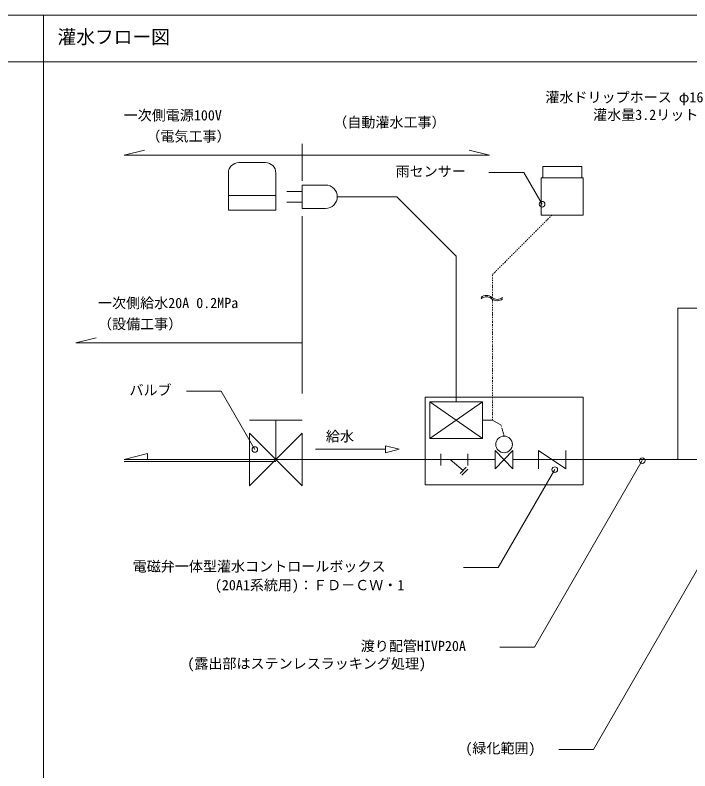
# Model space of a CAD drawing. Units: millimetres, scale not verified. Extents: x -79874 to 6090, y -2774 to 2774.
# Drawn here: x 2183 to 3625, y 1160 to 2774 of the extents above; entities that cross this region are included whole.
import ezdxf
from ezdxf.enums import TextEntityAlignment as Align

# ---------------------------------------------------------------- set-up
doc = ezdxf.new("R2010")
doc.units = ezdxf.units.MM
doc.header["$LTSCALE"] = 4
doc.linetypes.add('USER4', pattern=[1.27, 0.5, -0.25, 0.01, -0.25, 0.01, -0.25])
for name, color, linetype, lineweight in [('0-1_WAKU', 7, 'Continuous', 18), ('0-3_moji', 7, 'Continuous', 18), ('0-7_KANAMONO', 4, 'Continuous', 18), ('0-8_ZATU', 6, 'Continuous', 18), ('0-9_kansui2', 1, 'Continuous', 18)]:
    doc.layers.add(name, color=color, linetype=linetype, lineweight=lineweight)
doc.styles.add('ＭＳ ゴシック', font='')
doc.styles.get('ＭＳ ゴシック').set_extended_font_data('MS Gothic')

msp = doc.modelspace()

# ---------------------------------------------------------------- linework, layer by layer
at = {"layer": '0-1_WAKU'}
for p, q in [((2243.814, -608), (2243.814, 2774)), ((-1804.186, 2674), (6090.314, 2674))]:
    msp.add_line(p, q, dxfattribs=at)
msp.add_lwpolyline([(-1804.186, -2774), (6090.314, -2774), (6090.314, 2774), (-1804.186, 2774)], close=True, dxfattribs=at)
at = {"layer": '0-3_moji'}
for p, q in [((2796.502, 2419.952), (2796.502, 2499.221)), ((2416.197, 2474.609), (2459.513, 2485.896)), ((2796.502, 2474.609), (2416.197, 2474.609)), ((2796.502, 1965.791), (2796.502, 2344.438)), ((2312.847, 2073.706), (2356.163, 2084.993)), ((2796.502, 2073.706), (2312.847, 2073.706)), ((2824.884, 1846.644), (2974.363, 1846.644))]:
    msp.add_line(p, q, dxfattribs=at)
for points in [[(2796.502, 2474.609), (3196.807, 2474.609), (3153.491, 2485.896)], [(3309.01, 2370.129), (3269.952, 2437.779), (3195.4, 2437.779)], [(2695.283, 1846.222), (2623.558, 1970.453), (2549.006, 1970.453)], [(3522.958, 1822.34), (3292.947, 1423.948), (3218.395, 1423.948)], [(3336.038, 1803.215), (3215.245, 1593.995), (3140.693, 1593.995)], [(3649.004, 1604.023), (3418.992, 1205.63), (3344.44, 1205.63)]]:
    msp.add_lwpolyline(points, dxfattribs=at)
msp.add_lwpolyline([(3003.97, 1846.644), (2974.305, 1854.338), (2974.42, 1838.95)], close=True, dxfattribs=at)
for centre in [(3309.01, 2370.129), (2695.283, 1846.222), (3522.958, 1822.34), (3336.038, 1803.215)]:
    msp.add_circle(centre, 6, dxfattribs=at)
for centre, start, end in [((3190.056, 2157.231), 50.1802, 129.8198), ((3190.056, 2154.231), 50.1802, 129.8198), ((3213.08, 2184.845), 230.1802, 309.8198), ((3213.08, 2181.845), 230.1802, 309.8198)]:
    msp.add_arc(centre, 17.977, start, end, dxfattribs=at)
at = {"layer": '0-7_KANAMONO'}
for p, q in [((3310.482, 2450.636), (3310.482, 2426.636)), ((3393.682, 2450.636), (3310.482, 2450.636)), ((3393.682, 2450.636), (3393.682, 2426.636)), ((3396.882, 2426.636), (3307.282, 2426.636)), ((3307.282, 2426.636), (3307.282, 2346.636)), ((3396.882, 2426.636), (3396.882, 2346.636)), ((3396.882, 2346.636), (3307.282, 2346.636))]:
    msp.add_line(p, q, dxfattribs=at)
at = {"layer": '0-8_ZATU'}
for p, q in [((2717.764, 2459.091), (2661.265, 2459.091)), ((2638.765, 2436.591), (2638.765, 2357.591)), ((2740.264, 2357.591), (2740.264, 2436.591)), ((2740.264, 2388.778), (2638.765, 2388.778)), ((2638.765, 2357.591), (2740.264, 2357.591))]:
    msp.add_line(p, q, dxfattribs=at)
for centre, start, end in [((2661.265, 2436.591), 90, 180), ((2717.764, 2436.591), 0, 90)]:
    msp.add_arc(centre, 22.5, start, end, dxfattribs=at)
at = {"layer": '0-9_kansui2'}
for p, q in [((2796.502, 2411.011), (2846.502, 2411.011)), ((2796.502, 2397.261), (2763.89, 2397.261)), ((2796.502, 2374.761), (2763.89, 2374.761)), ((2998.377, 2386.011), (2871.502, 2386.011)), ((2998.377, 2386.011), (3125.252, 2259.136)), ((3125.252, 1948.293), (3125.252, 2259.136)), ((3771.346, 2148.18), (3598.549, 2148.18)), ((3598.549, 2148.18), (3598.549, 1824.543)), ((3069.002, 1948.293), (3181.502, 1869.543)), ((3181.502, 1948.293), (3069.002, 1869.543)), ((2796.502, 1908.918), (2684.002, 1908.918)), ((2740.252, 1824.543), (2740.252, 1908.918)), ((3208.756, 1804.735), (3246.749, 1844.351)), ((3246.749, 1804.735), (3208.756, 1844.351)), ((3208.756, 1804.735), (3208.756, 1844.351)), ((3246.749, 1804.735), (3246.749, 1844.351)), ((3359.887, 1804.735), (3301.087, 1844.351)), ((3301.087, 1804.735), (3301.087, 1844.351)), ((3359.887, 1804.735), (3359.887, 1844.351)), ((2416.197, 1824.543), (2465.723, 1837.814)), ((2740.252, 1824.543), (2416.197, 1824.543)), ((2465.723, 1837.814), (2465.723, 1824.543)), ((2736.037, 1824.543), (3092.299, 1824.543)), ((3092.299, 1836.916), (3092.299, 1812.17)), ((3092.299, 1824.543), (3150.361, 1824.543)), ((3112.598, 1824.543), (3140.192, 1801.565)), ((3150.361, 1836.916), (3150.361, 1812.17)), ((3208.756, 1824.543), (3150.361, 1824.543)), ((3301.087, 1824.543), (3246.749, 1824.543)), ((3301.087, 1824.543), (3698.549, 1824.543)), ((2740.252, 1820.543), (2416.197, 1820.543)), ((3146.658, 1808.232), (3133.726, 1794.897)), ((3150.547, 1804.461), (3137.615, 1791.126))]:
    msp.add_line(p, q, dxfattribs=at)
at = {"layer": '0-9_kansui2', "linetype": 'USER4'}
for p, q in [((3329.682, 2346.636), (3202.807, 2219.761)), ((3202.807, 2170.093), (3202.807, 2219.761)), ((3202.807, 1908.918), (3202.807, 2167.093)), ((3227.752, 1874.878), (3221.527, 1898.11))]:
    msp.add_line(p, q, dxfattribs=at)
at = {"layer": '0-9_kansui2'}
for points in [[(2846.502, 2361.011), (2796.502, 2361.011), (2796.502, 2411.011), (2846.502, 2411.011)], [(2846.502, 2361.011), (2796.502, 2361.011), (2796.502, 2411.011)], [(3181.502, 1908.918), (3202.807, 1908.918), (3221.527, 1898.11)]]:
    msp.add_lwpolyline(points, dxfattribs=at)
for points in [[(3396.502, 1958.293), (3396.502, 1770.793), (3059.002, 1770.793), (3059.002, 1958.293)], [(3069.002, 1948.293), (3181.502, 1948.293), (3181.502, 1869.543), (3069.002, 1869.543)], [(2796.502, 1768.293), (2796.502, 1880.793), (2684.002, 1768.293), (2684.002, 1880.793)]]:
    msp.add_lwpolyline(points, close=True, dxfattribs=at)
msp.add_circle((3227.752, 1857.112), 17.767, dxfattribs=at)
msp.add_arc((2846.502, 2386.011), 25, 270, 90, dxfattribs=at)
msp.add_arc((2846.502, 2386.011), 25, 270, 90, dxfattribs=at)

# ---------------------------------------------------------------- texts
at = {"layer": '0-3_moji', "style": 'ＭＳ ゴシック'}
for s, height, p in [('灌水フロー図', 29.33, (2273.814, 2704)), ('灌水ドリップホース φ16', 21.99, (3315.97, 2581.042)), ('一次側電源100V', 21.99, (2415.078, 2542.504)), ('灌水量3.2リットル/ｍ・ｈ', 21.99, (3417.879, 2543.542)), ('（自動灌水工事）', 21.99, (2862.888, 2527.504)), ('（電気工事）', 21.99, (2463.643, 2497.504)), ('雨センサー', 21.99, (2995.976, 2422.779)), ('一次側給水20A 0.2MPa', 21.99, (2360.293, 2141.601)), ('（設備工事）', 21.99, (2360.293, 2096.601)), ('バルブ', 21.99, (2427.552, 1955.453)), ('給水', 21.99, (2847.133, 1856.872)), ('電磁弁一体型灌水コントロールボックス', 21.99, (2434.467, 1578.995)), ('(20A1系統用)：ＦＤ－ＣＷ・1', 21.99, (2609.899, 1538.995)), ('渡り配管HIVP20A', 21.99, (2921.509, 1408.948)), ('(露出部はステンレスラッキング処理)', 21.99, (2551.153, 1371.448)), ('(緑化範囲)', 21.99, (3145.016, 1190.63))]:
    msp.add_text(s, height=height, dxfattribs=at).set_placement(p, align=Align.BOTTOM_LEFT)

doc.saveas('drawing.dxf')
